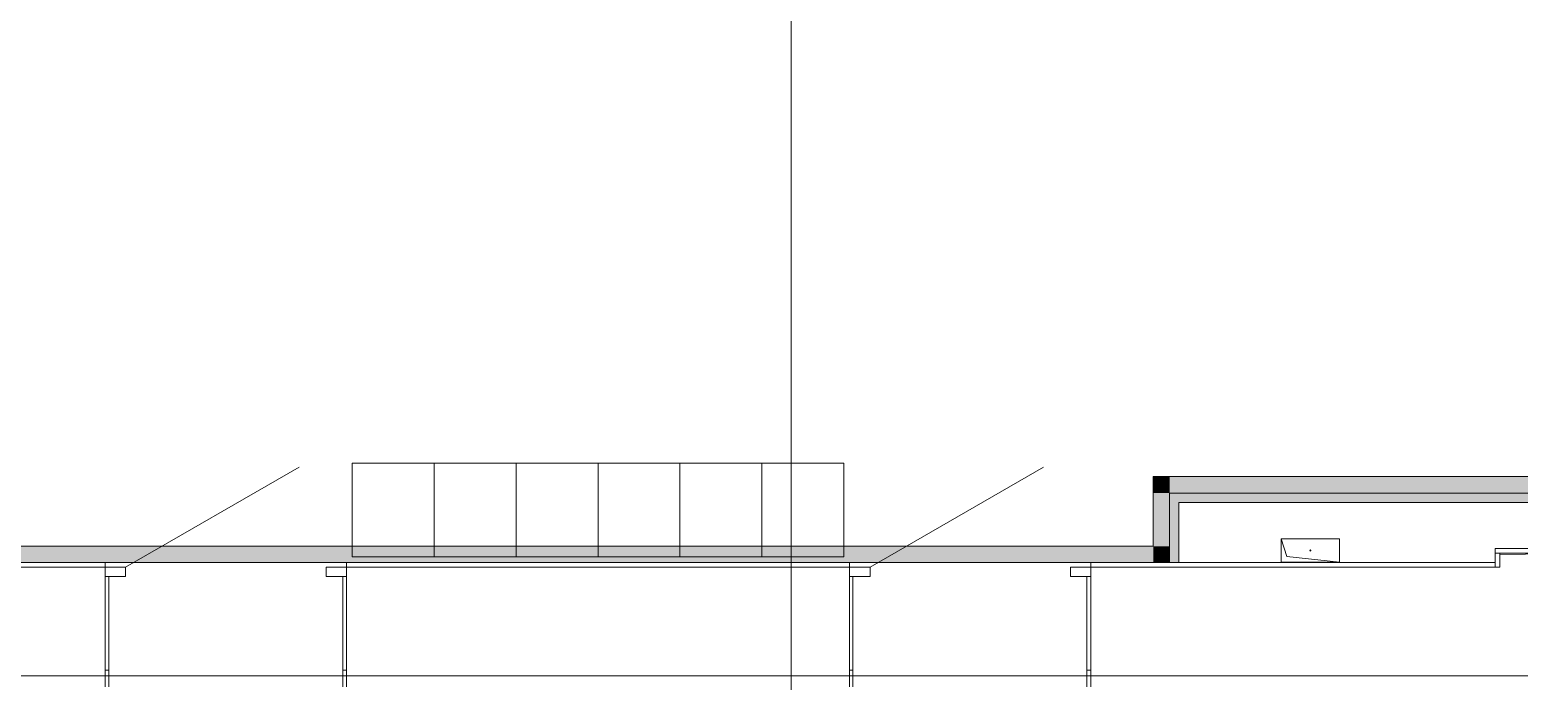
# Model space of a CAD drawing. Header units: millimetres. Extents: x 0 to 1189, y 0 to 841.
# Drawn here: x 655.7 to 719.3, y 370.6 to 398.5 of the extents above; entities that cross this region are included whole.
import ezdxf

# ---------------------------------------------------------------- set-up
doc = ezdxf.new("R2010")
doc.units = ezdxf.units.MM

msp = doc.modelspace()

# ---------------------------------------------------------------- hatches: boundary and pattern name
at = {"true_color": 0xf1d696}
h = msp.add_hatch(color=41, dxfattribs=at)
h.dxf.hatch_style = 2
h.paths.add_polyline_path([(703.639075, 379.37535), (704.339076, 379.37535), (704.339076, 378.675349)])
h = msp.add_hatch(color=41, dxfattribs=at)
h.dxf.hatch_style = 2
h.paths.add_polyline_path([(703.639075, 378.675349), (703.639075, 379.37535), (704.339076, 378.675349)])
h = msp.add_hatch(color=41, dxfattribs=at)
h.dxf.hatch_style = 2
h.paths.add_polyline_path([(723.034105, 379.37535), (723.038105, 378.675349), (704.339076, 378.675349), (704.339076, 379.37535)])
h = msp.add_hatch(color=41, dxfattribs=at)
h.dxf.hatch_style = 2
h.paths.add_polyline_path([(703.639075, 378.675349), (704.339076, 378.675349), (704.339076, 376.404346), (703.639075, 376.404346)])
h = msp.add_hatch(color=7)
h.dxf.hatch_style = 2
h.paths.add_polyline_path([(704.339076, 378.675349), (723.038105, 378.675349), (723.038105, 378.275349), (704.339076, 378.275349)])
h = msp.add_hatch(color=7)
h.dxf.hatch_style = 2
h.paths.add_polyline_path([(704.339076, 378.275349), (704.739077, 378.275349), (704.739077, 375.704345), (704.339076, 375.704345)])
h = msp.add_hatch(color=41, dxfattribs=at)
h.dxf.hatch_style = 2
h.paths.add_polyline_path([(703.639075, 376.404346), (703.639075, 375.704345), (629.844962, 375.704345), (629.844962, 376.404346)])
h = msp.add_hatch(color=41, dxfattribs=at)
h.dxf.hatch_style = 2
h.paths.add_polyline_path([(703.639075, 376.404346), (704.339076, 376.404346), (704.339076, 375.704345)])
h = msp.add_hatch(color=41, dxfattribs=at)
h.dxf.hatch_style = 2
h.paths.add_polyline_path([(703.639075, 375.704345), (703.639075, 376.404346), (704.339076, 375.704345)])

# ---------------------------------------------------------------- linework, layer by layer
at = {"color": 7, "lineweight": 0}
for points in [[(688.173051, 237.332133), (688.173051, 497.564531)], [(659.747008, 375.504344), (667.160019, 379.784351)], [(691.542057, 375.504344), (698.955068, 379.784351)], [(703.639075, 379.37535), (704.339076, 379.37535)], [(703.639075, 379.37535), (703.639075, 376.404346)], [(723.734106, 379.37535), (704.339076, 379.37535)], [(723.038105, 378.675349), (704.339076, 378.675349)], [(704.339076, 378.675349), (704.339076, 375.704345)], [(704.339076, 376.404346), (704.339076, 378.675349)], [(704.339076, 378.675349), (723.038105, 378.675349)], [(704.739077, 378.275349), (722.638104, 378.275349)], [(704.739077, 375.704345), (704.739077, 378.275349)], [(709.099083, 376.718346), (711.599087, 376.718346)], [(709.099083, 375.718345), (709.099083, 376.718346)], [(709.349084, 375.968345), (709.099083, 376.718346)], [(709.099083, 376.718346), (709.099083, 375.718345)], [(711.599087, 376.718346), (709.099083, 376.718346)], [(711.599087, 376.718346), (711.599087, 375.718345)], [(711.599087, 375.718345), (711.599087, 376.718346)], [(703.639075, 376.404346), (629.844962, 376.404346)], [(704.339076, 375.704345), (704.339076, 376.404346)], [(710.349085, 376.193345), (710.324085, 376.218345), (710.349085, 376.243346)], [(710.343085, 376.194345), (710.324085, 376.218345), (710.328085, 376.230345)], [(710.349085, 376.243346), (710.374085, 376.218345), (710.349085, 376.193345)], [(710.349085, 376.243346), (710.371085, 376.230345)], [(710.374085, 376.218345), (710.356085, 376.194345)], [(718.245097, 376.300346), (718.245097, 375.504344)], [(718.245097, 376.300346), (723.038105, 376.300346)], [(718.245097, 376.100345), (722.845104, 376.100345)], [(718.445098, 375.504344), (718.445098, 376.100345)], [(722.845104, 376.100345), (718.445098, 376.052345)], [(718.445098, 376.052345), (718.451098, 375.504344)], [(658.877007, 375.704345), (629.844962, 375.704345)], [(629.844962, 375.704345), (704.339076, 375.704345)], [(658.877007, 375.504344), (629.844962, 375.504344)], [(658.877007, 375.504344), (658.877007, 375.704345)], [(658.877007, 375.504344), (659.747008, 375.504344)], [(658.877007, 375.104344), (658.877007, 375.504344)], [(659.747008, 375.504344), (659.747008, 375.104344)], [(668.307021, 375.504344), (669.177022, 375.504344)], [(668.307021, 375.104344), (668.307021, 375.504344)], [(690.672055, 375.704345), (669.177022, 375.704345)], [(669.177022, 375.704345), (669.177022, 375.504344)], [(690.672055, 375.504344), (669.177022, 375.504344)], [(669.177022, 375.504344), (669.177022, 375.104344)], [(690.672055, 375.504344), (690.672055, 375.704345)], [(690.672055, 375.504344), (691.542057, 375.504344)], [(690.672055, 375.104344), (690.672055, 375.504344)], [(691.542057, 375.504344), (691.542057, 375.104344)], [(700.10207, 375.504344), (700.972071, 375.504344)], [(700.10207, 375.104344), (700.10207, 375.504344)], [(718.245097, 375.704345), (700.972071, 375.704345)], [(700.972071, 375.704345), (700.972071, 375.504344)], [(700.972071, 375.504344), (718.451098, 375.504344)], [(700.972071, 375.504344), (700.972071, 375.104344)], [(711.599087, 375.718345), (709.099083, 375.718345)], [(709.099083, 375.718345), (711.599087, 375.718345)], [(711.599087, 375.718345), (709.349084, 375.968345)], [(658.877007, 370.404337), (658.877007, 375.104344)], [(659.747008, 375.104344), (658.877007, 375.104344)], [(659.027007, 375.104344), (659.027007, 370.404337)], [(669.177022, 375.104344), (668.307021, 375.104344)], [(669.027022, 370.404337), (669.027022, 375.104344)], [(669.177022, 375.104344), (669.177022, 370.404337)], [(690.672055, 370.404337), (690.672055, 375.104344)], [(691.542057, 375.104344), (690.672055, 375.104344)], [(690.802055, 375.104344), (690.802055, 370.404337)], [(700.972071, 375.104344), (700.10207, 375.104344)], [(700.802071, 370.404337), (700.802071, 375.104344)], [(700.972071, 375.104344), (700.972071, 370.404337)], [(659.027007, 371.104338), (658.877007, 371.104338)], [(669.177022, 371.104338), (669.027022, 371.104338)], [(690.802055, 371.104338), (690.672055, 371.104338)], [(700.972071, 371.104338), (700.802071, 371.104338)], [(202.529309, 370.871337), (863.72632, 370.871337)], [(202.529309, 370.871337), (863.72632, 370.871337)]]:
    msp.add_lwpolyline(points, dxfattribs=at)
at = {"color": 253, "lineweight": 0, "true_color": 0x999999}
for points in [[(669.425023, 379.954351), (676.425033, 379.954351)], [(669.425023, 375.954345), (669.425023, 379.954351)], [(672.925028, 379.954351), (672.925028, 375.954345)], [(676.425033, 379.954351), (676.425033, 375.954345)], [(676.425033, 379.954351), (683.425044, 379.954351)], [(676.425033, 375.954345), (676.425033, 379.954351)], [(679.925039, 379.954351), (679.925039, 375.954345)], [(683.425044, 379.954351), (690.425055, 379.954351)], [(683.425044, 375.954345), (683.425044, 379.954351)], [(683.425044, 379.954351), (683.425044, 375.954345)], [(686.925049, 379.954351), (686.925049, 375.954345)], [(690.425055, 379.954351), (690.425055, 375.954345)], [(676.425033, 375.954345), (669.425023, 375.954345)], [(683.425044, 375.954345), (676.425033, 375.954345)], [(690.425055, 375.954345), (683.425044, 375.954345)]]:
    msp.add_lwpolyline(points, dxfattribs=at)

doc.saveas('drawing.dxf')
